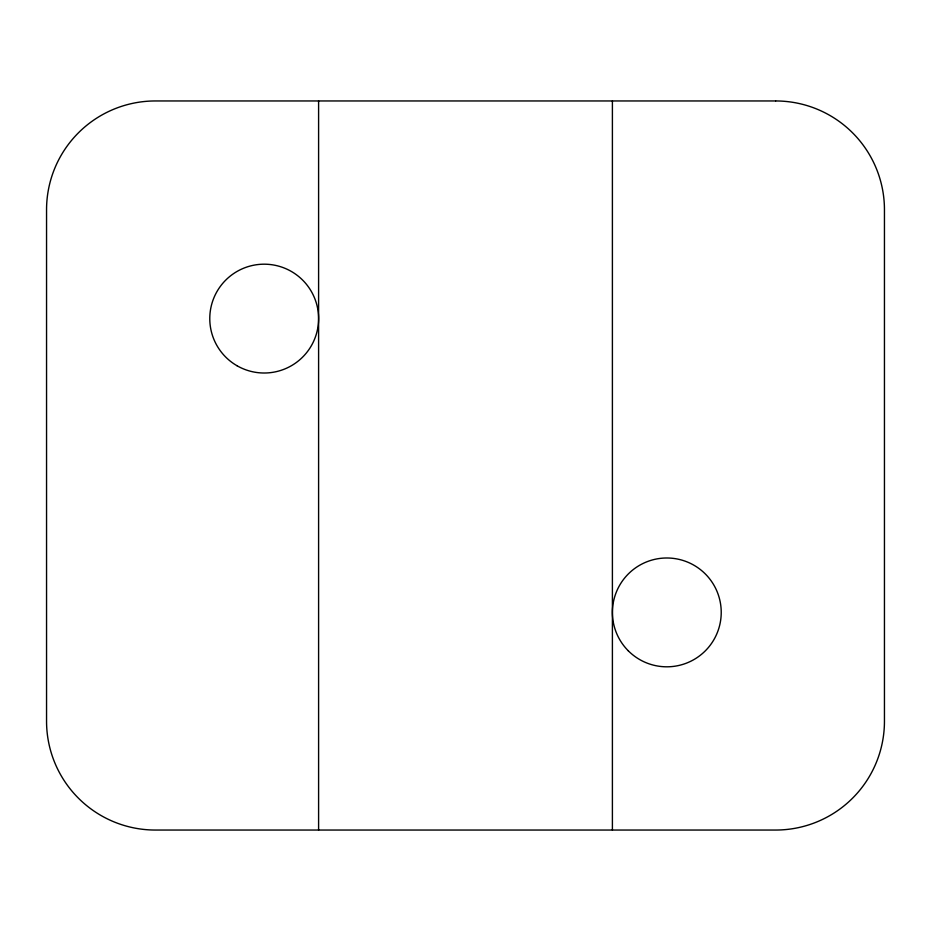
<?xml version="1.0" encoding="UTF-8"?>
<svg xmlns="http://www.w3.org/2000/svg" width="931" height="931" viewBox="0 0 931 931"><rect width="100%" height="100%" fill="white"/><g stroke="black" fill="none" stroke-linecap="round" stroke-linejoin="round"><path stroke-width="1.4" d="M612.4 100.955L612.4 830.045M318.6 100.955L318.6 830.045M775.628 100.955L155.372 100.955A108.822 108.822 0 0 0 46.55 209.778L46.55 721.222A108.822 108.822 0 0 0 155.372 830.045L775.628 830.045A108.822 108.822 0 0 0 884.45 721.222L884.45 209.778A108.822 108.822 0 0 0 775.628 100.955M628.344 650.874A54.405 54.405 0 0 0 719.372 626.482A54.405 54.405 0 0 0 652.736 559.845A54.405 54.405 0 0 0 628.344 650.874M236.986 365.72A54.405 54.405 0 0 0 318.6 318.6A54.405 54.405 0 0 0 236.986 271.48A54.405 54.405 0 0 0 236.986 365.72"/></g></svg>
